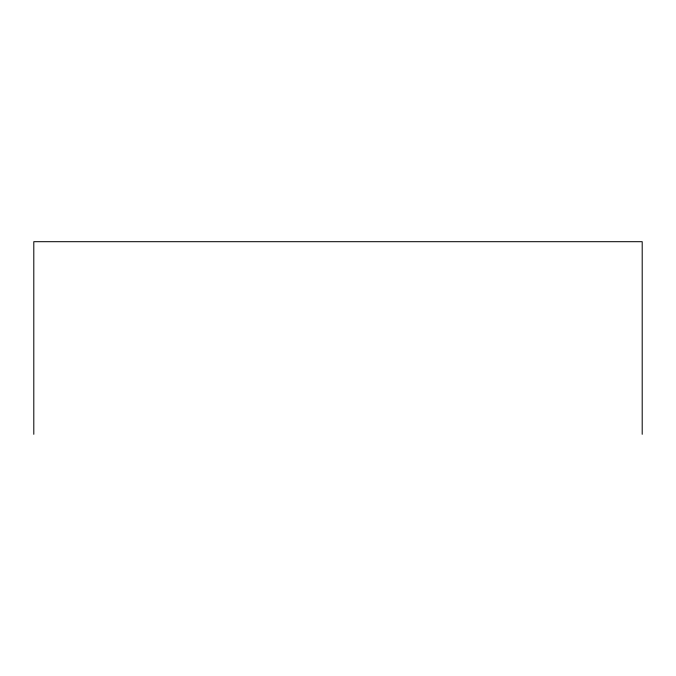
<?xml version="1.0" encoding="UTF-8"?>
<svg xmlns="http://www.w3.org/2000/svg" width="676" height="676" viewBox="0 0 676 676"><rect width="100%" height="100%" fill="white"/><g stroke="black" fill="none" stroke-linecap="round" stroke-linejoin="round"><path stroke-width="1.01" d="M642.2 434.305L642.2 241.695L33.8 241.695L33.8 434.305"/></g></svg>
